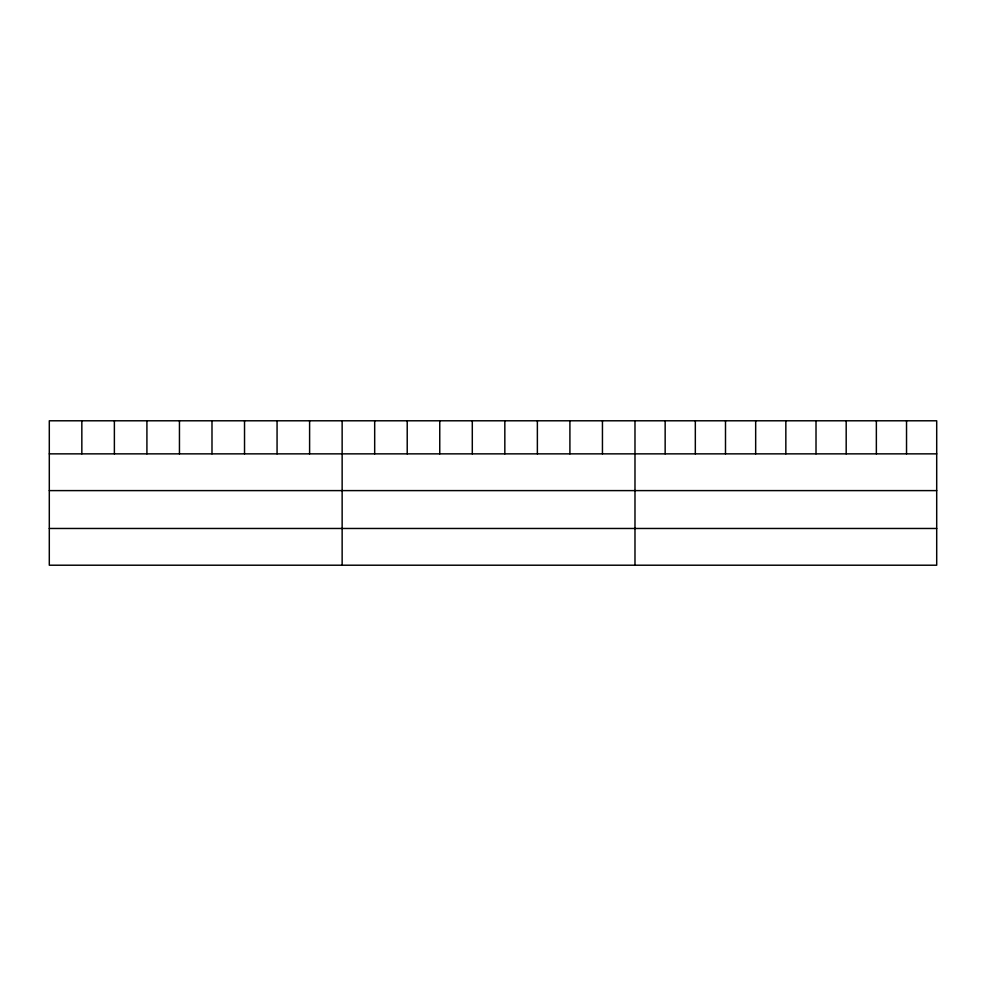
<?xml version="1.0" encoding="UTF-8"?>
<svg xmlns="http://www.w3.org/2000/svg" width="986" height="986" viewBox="0 0 986 986"><rect width="100%" height="100%" fill="white"/><g stroke="black" fill="none" stroke-linecap="round" stroke-linejoin="round"><path stroke-width="1.48" d="M936.7 453.856L936.7 565.212L49.3 565.212L49.3 420.788L936.7 420.788L936.7 453.856L49.3 453.856M49.3 490.609L936.7 490.609M49.3 528.471L936.7 528.471M906.528 420.788L906.528 453.856M876.357 420.788L876.357 453.856M846.185 420.788L846.185 453.856M816.014 420.788L816.014 453.856M785.842 420.788L785.842 453.856M755.67 420.788L755.67 453.856M725.499 420.788L725.499 453.856M695.327 420.788L695.327 453.856M665.156 420.788L665.156 453.856M634.984 420.788L634.984 565.212M602.446 420.788L602.446 453.856M569.908 420.788L569.908 453.856M537.37 420.788L537.37 453.856M504.832 420.788L504.832 453.856M472.294 420.788L472.294 453.856M439.756 420.788L439.756 453.856M407.218 420.788L407.218 453.856M374.68 420.788L374.68 453.856M342.142 420.788L342.142 565.212M309.604 420.788L309.604 453.856M277.066 420.788L277.066 453.856M244.528 420.788L244.528 453.856M211.99 420.788L211.99 453.856M179.452 420.788L179.452 453.856M146.914 420.788L146.914 453.856M114.376 420.788L114.376 453.856M81.838 420.788L81.838 453.856"/></g></svg>
